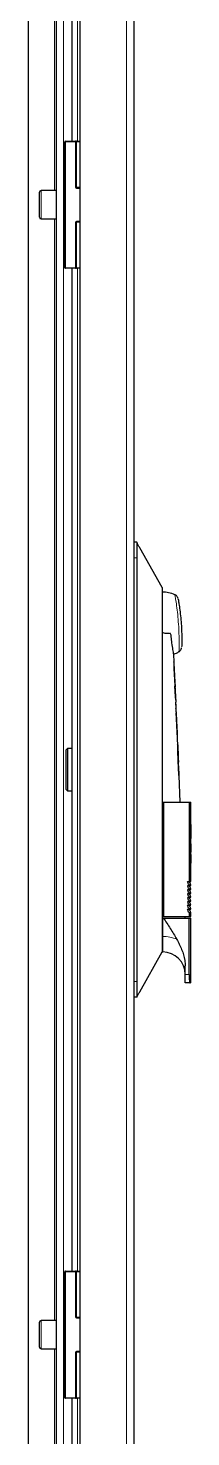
# Model space of a CAD drawing. Header units: millimetres. Extents: x -833 to 2755, y -1229 to 1219.
# Drawn here: x 864.9 to 922.6, y -359.3 to 139.4 of the extents above; entities that cross this region are included whole.
import ezdxf

# ---------------------------------------------------------------- set-up
doc = ezdxf.new("R2010")
doc.units = ezdxf.units.MM

msp = doc.modelspace()

# ---------------------------------------------------------------- linework, layer by layer
at = {"color": 7, "linetype": 'Continuous', "lineweight": 25}
for p, q in [((883.4, -800.62), (883.4, 554.38)), ((902.4, 551.78), (902.4, -798.02)), ((874.9, 516.58), (874.9, -735.38)), ((864.9, 473.49), (864.9, -719.73)), ((880.4, 404.38), (880.4, 99.38)), ((877.9, 54.58), (877.9, 99.18)), ((878.1, 99.38), (881.7, 99.38)), ((882.1, 99.38), (881.7, 99.38)), ((881.9, 99.18), (881.9, 83.08)), ((882.1, 99.38), (883.4, 99.38)), ((868.9, 75.84), (868.9, 81.28)), ((874.9, 81.88), (869.5, 81.88)), ((882.1, 82.88), (883.4, 82.88)), ((868.9, 72.48), (868.9, 75.84)), ((869.5, 71.88), (874.9, 71.88)), ((881.9, 70.68), (881.9, 54.58)), ((883.4, 70.88), (882.1, 70.88)), ((881.7, 54.38), (878.1, 54.38)), ((880.4, 54.38), (880.4, -300.62)), ((881.7, 54.38), (882.1, 54.38)), ((883.4, 54.38), (882.1, 54.38)), ((903.4, -42.62), (902.4, -42.62)), ((912.4, -58.62), (904.48, -44.53)), ((903.4, -48.12), (903.4, -198.12)), ((912.4, -58.62), (912.4, -64.09)), ((912.4, -64.09), (912.4, -71.62)), ((912.4, -71.62), (912.4, -174.62)), ((919.34, -79.68), (919.35, -79.49)), ((916.92, -91.29), (916.52, -82.1)), ((916.63, -85.32), (916.59, -84.94)), ((916.64, -85.32), (916.6, -84.94)), ((916.6, -84.94), (916.72, -88.1)), ((916.65, -85.61), (916.63, -85.32)), ((916.64, -85.32), (916.63, -85.32)), ((916.66, -85.61), (916.64, -85.32)), ((916.66, -85.61), (916.65, -85.61)), ((917, -93.38), (916.91, -91.29)), ((917.18, -97.29), (916.96, -93.49)), ((917.17, -96.89), (917.03, -93.79)), ((917.03, -95.19), (917.27, -99.18)), ((917.16, -96.89), (917.18, -97.29)), ((917.23, -98.54), (917.17, -97.29)), ((917.18, -97.29), (917.17, -97.29)), ((917.2, -99.18), (917.19, -99.18)), ((917.27, -99.18), (917.2, -99.18)), ((917.35, -101.4), (917.26, -99.18)), ((917.3, -101.4), (917.3, -101.39)), ((917.3, -101.4), (917.3, -101.4)), ((917.42, -102.66), (917.36, -101.4)), ((917.41, -102.67), (917.41, -102.66)), ((917.52, -105.12), (917.42, -102.98)), ((917.53, -105.12), (917.52, -105.12)), ((917.73, -109.67), (917.53, -105.09)), ((917.57, -107.14), (917.62, -108.11)), ((917.58, -107.14), (917.63, -108.11)), ((917.69, -109.67), (917.68, -109.67)), ((917.82, -112.04), (917.72, -109.67)), ((917.77, -112.04), (917.77, -112.04)), ((917.94, -114.5), (917.83, -112.03)), ((917.89, -113.74), (917.89, -113.74)), ((917.9, -113.74), (917.9, -113.74)), ((917.93, -114.27), (917.92, -114.12)), ((917.94, -114.67), (917.93, -114.39)), ((878.9, -115.62), (878.4, -116.12)), ((878.4, -130.12), (878.4, -116.12)), ((880.4, -115.62), (878.9, -115.62)), ((878.9, -115.62), (878.9, -130.62)), ((917.96, -115.97), (917.95, -115.97)), ((917.97, -115.97), (917.96, -115.97)), ((918, -116.76), (917.96, -115.97)), ((918.02, -116.43), (917.97, -115.19)), ((918.01, -116.76), (917.97, -115.97)), ((917.99, -116.76), (917.98, -116.76)), ((917.99, -116.76), (918.01, -116.76)), ((918, -115.94), (918.05, -117.04)), ((918.03, -116.75), (918.02, -116.43)), ((918.07, -117.65), (918.04, -116.85)), ((918.13, -118.88), (918.07, -117.65)), ((918.16, -119.69), (918.15, -119.41)), ((918.17, -119.94), (918.17, -119.8)), ((918.18, -120.41), (918.18, -120.41)), ((918.31, -123), (918.19, -120.33)), ((918.19, -120.41), (918.19, -120.41)), ((918.26, -123.01), (918.25, -123.01)), ((918.31, -124.47), (918.25, -123.02)), ((918.39, -125.12), (918.3, -123)), ((918.82, -134.62), (918.4, -125.12)), ((878.4, -130.12), (878.9, -130.62)), ((878.9, -130.62), (880.4, -130.62)), ((912.4, -134.62), (912.61, -134.62)), ((912.61, -134.62), (912.85, -134.62)), ((912.85, -134.62), (912.85, -175.12)), ((912.85, -134.62), (921.95, -134.62)), ((921.95, -134.62), (921.95, -162.62)), ((921.95, -134.62), (922.61, -134.62)), ((922.61, -139.62), (922.61, -134.62)), ((922.36, -139.62), (922.61, -139.62)), ((922.36, -139.62), (922.36, -149.38)), ((922.6, -141.57), (922.6, -139.62)), ((922.48, -141.57), (922.48, -147.43)), ((922.49, -141.57), (922.48, -141.57)), ((922.49, -141.57), (922.49, -147.43)), ((922.49, -141.57), (922.61, -141.57)), ((922.61, -142.55), (922.54, -142.55)), ((922.54, -142.55), (922.54, -147.43)), ((922.58, -144.5), (922.58, -147.43)), ((922.59, -144.5), (922.58, -144.5)), ((922.59, -144.5), (922.59, -147.43)), ((922.59, -144.5), (922.61, -144.5)), ((922.6, -144.5), (922.6, -142.55)), ((922.61, -142.55), (922.61, -141.57)), ((922.61, -147.43), (922.61, -144.5)), ((922.54, -149.38), (922.36, -149.38)), ((922.49, -147.43), (922.48, -147.43)), ((922.54, -147.43), (922.49, -147.43)), ((922.54, -149.38), (922.54, -152.31)), ((922.59, -147.43), (922.58, -147.43)), ((922.58, -149.38), (922.58, -150.35)), ((922.59, -149.38), (922.58, -149.38)), ((922.61, -147.43), (922.59, -147.43)), ((922.59, -149.38), (922.59, -150.35)), ((922.59, -149.38), (922.61, -149.38)), ((922.6, -149.38), (922.6, -147.43)), ((922.61, -150.35), (922.61, -149.38)), ((922.5, -153.18), (922.36, -153.18)), ((922.36, -153.18), (922.36, -156.15)), ((922.42, -153.68), (922.42, -154.47)), ((922.43, -153.68), (922.42, -153.68)), ((922.43, -154.47), (922.42, -154.47)), ((922.43, -153.68), (922.43, -154.47)), ((922.43, -153.68), (922.49, -153.68)), ((922.49, -154.47), (922.43, -154.47)), ((922.61, -152.31), (922.54, -152.31)), ((922.56, -154.02), (922.55, -154.02)), ((922.6, -153.18), (922.57, -156.15)), ((922.59, -150.35), (922.58, -150.35)), ((922.61, -150.35), (922.59, -150.35)), ((922.59, -155.05), (922.6, -153.78)), ((922.6, -152.31), (922.6, -150.35)), ((922.6, -153.81), (922.61, -153.18)), ((922.61, -153.18), (922.6, -153.18)), ((922.6, -155.05), (922.61, -153.78)), ((922.61, -153.78), (922.6, -153.78)), ((922.61, -153.18), (922.61, -152.31)), ((922.61, -153.78), (922.61, -155.05)), ((922.36, -156.15), (922.43, -156.15)), ((922.42, -154.97), (922.42, -156.15)), ((922.43, -154.97), (922.42, -154.97)), ((922.43, -154.97), (922.43, -156.15)), ((922.43, -154.97), (922.48, -154.97)), ((922.51, -156.15), (922.52, -156.15)), ((922.53, -154.71), (922.52, -154.71)), ((922.52, -156.15), (922.56, -156.15)), ((922.55, -155.36), (922.54, -155.36)), ((922.54, -155.72), (922.54, -155.73)), ((922.55, -155.72), (922.54, -155.72)), ((922.55, -155.73), (922.54, -155.73)), ((922.55, -155.72), (922.55, -155.73)), ((922.55, -156.06), (922.55, -156.15)), ((922.56, -156.06), (922.55, -156.06)), ((922.56, -156.06), (922.56, -156.15)), ((922.57, -156.15), (922.59, -156.15)), ((922.58, -156.15), (922.59, -155.54)), ((922.6, -155.05), (922.59, -155.05)), ((922.59, -156.15), (922.6, -155.54)), ((922.6, -155.54), (922.59, -155.54)), ((922.6, -155.54), (922.6, -154.72)), ((922.6, -155.05), (922.61, -155.05)), ((922.6, -155.54), (922.61, -155.54)), ((922.61, -162.62), (922.61, -155.54)), ((921.41, -162.72), (921.85, -162.72)), ((921.41, -164.12), (921.85, -164.12)), ((922.51, -162.72), (921.85, -162.72)), ((922.51, -164.12), (921.85, -164.12)), ((922.61, -164.02), (921.95, -164.02)), ((922.61, -164.02), (922.11, -162.72)), ((922.61, -165.42), (922.11, -164.12)), ((921.41, -165.52), (921.85, -165.52)), ((921.41, -166.92), (921.85, -166.92)), ((921.41, -168.32), (921.85, -168.32)), ((922.51, -165.52), (921.85, -165.52)), ((922.51, -166.92), (921.85, -166.92)), ((922.51, -168.32), (921.85, -168.32)), ((922.61, -165.42), (921.95, -165.42)), ((922.61, -166.82), (921.95, -166.82)), ((922.61, -168.22), (921.95, -168.22)), ((922.61, -166.82), (922.11, -165.52)), ((922.61, -168.22), (922.11, -166.92)), ((922.61, -169.62), (922.11, -168.32)), ((921.41, -169.72), (921.85, -169.72)), ((921.41, -171.12), (921.85, -171.12)), ((921.41, -172.52), (921.85, -172.52)), ((922.51, -169.72), (921.85, -169.72)), ((922.51, -171.12), (921.85, -171.12)), ((922.51, -172.52), (921.85, -172.52)), ((922.61, -169.62), (921.95, -169.62)), ((922.61, -171.02), (921.95, -171.02)), ((922.61, -172.42), (921.95, -172.42)), ((921.95, -173.82), (921.95, -175.12)), ((922.61, -173.82), (921.95, -173.82)), ((922.61, -171.02), (922.11, -169.72)), ((922.61, -172.42), (922.11, -171.12)), ((922.61, -173.82), (922.11, -172.52)), ((922.61, -175.12), (922.61, -173.82)), ((912.4, -174.62), (912.4, -175.62)), ((912.4, -175.12), (912.61, -175.12)), ((912.61, -175.62), (912.4, -175.62)), ((912.61, -175.12), (912.85, -175.12)), ((912.61, -175.62), (912.85, -175.62)), ((912.85, -175.12), (921.95, -175.12)), ((912.85, -175.62), (921.95, -175.62)), ((920.61, -175.62), (920.59, -175.12)), ((921.95, -175.12), (922.61, -175.12)), ((921.95, -195.62), (921.95, -175.62)), ((921.95, -175.62), (922.61, -175.62)), ((922.61, -198.62), (922.61, -175.62)), ((912.4, -182.15), (912.4, -187.62)), ((904.48, -201.7), (912.4, -187.62)), ((912.4, -187.62), (912.61, -187.62)), ((920.61, -195.62), (920.61, -192.53)), ((922.33, -198.62), (920.61, -198.62)), ((922.61, -198.62), (922.33, -198.62)), ((903.4, -203.62), (902.4, -203.62)), ((877.9, -345.42), (877.9, -300.82)), ((878.1, -300.62), (881.7, -300.62)), ((882.1, -300.62), (881.7, -300.62)), ((881.9, -300.82), (881.9, -316.92)), ((882.1, -300.62), (883.4, -300.62)), ((868.9, -324.16), (868.9, -318.72)), ((874.9, -318.12), (869.5, -318.12)), ((882.1, -317.12), (883.4, -317.12)), ((868.9, -327.52), (868.9, -324.16)), ((869.5, -328.12), (874.9, -328.12)), ((881.9, -329.32), (881.9, -345.42)), ((883.4, -329.12), (882.1, -329.12)), ((881.7, -345.62), (878.1, -345.62)), ((880.4, -345.62), (880.4, -650.62)), ((881.7, -345.62), (882.1, -345.62)), ((883.4, -345.62), (882.1, -345.62))]:
    msp.add_line(p, q, dxfattribs=at)
at = {"color": 8, "linetype": 'Continuous', "lineweight": 18}
for p, q in [((899.8, -800.62), (899.8, 554.38)), ((877.5, 516.58), (877.5, -733.42)), ((874.3, 421.88), (874.3, 81.88)), ((882.4, 404.38), (882.4, 99.38)), ((877.9, 99.18), (878.1, 99.18)), ((878.1, 99.38), (878.1, 99.18)), ((878.1, 99.18), (878.1, 54.58)), ((881.7, 99.18), (878.1, 99.18)), ((881.7, 99.38), (881.7, 99.18)), ((881.7, 83.08), (881.7, 99.18)), ((881.7, 99.18), (881.9, 99.18)), ((881.9, 99.18), (882.1, 99.18)), ((882.1, 99.38), (882.1, 99.18)), ((882.1, 99.18), (882.1, 83.08)), ((883.4, 99.18), (882.1, 99.18)), ((869.5, 81.88), (869.5, 75.7)), ((881.9, 83.08), (881.7, 83.08)), ((881.9, 83.08), (882.1, 83.08)), ((882.1, 82.88), (882.1, 83.08)), ((882.1, 83.08), (883.4, 83.08)), ((882.1, 82.88), (882.1, 82.68)), ((883.4, 82.68), (882.1, 82.68)), ((869.5, 75.7), (869.5, 71.88)), ((874.3, 71.88), (874.3, -318.12)), ((881.7, 54.58), (881.7, 70.68)), ((881.7, 70.68), (881.9, 70.68)), ((882.1, 70.68), (881.9, 70.68)), ((882.1, 71.08), (883.4, 71.08)), ((882.1, 71.08), (882.1, 70.88)), ((882.1, 70.88), (882.1, 70.68)), ((882.1, 70.68), (882.1, 54.58)), ((883.4, 70.68), (882.1, 70.68)), ((878.1, 54.58), (877.9, 54.58)), ((878.1, 54.58), (881.7, 54.58)), ((878.1, 54.58), (878.1, 54.38)), ((881.7, 54.58), (881.9, 54.58)), ((881.7, 54.58), (881.7, 54.38)), ((882.1, 54.58), (881.9, 54.58)), ((882.1, 54.58), (882.1, 54.38)), ((882.1, 54.58), (883.4, 54.58)), ((882.4, 54.38), (882.4, -300.62)), ((903.4, -48.12), (902.4, -48.12)), ((917.58, -107.14), (917.57, -107.14)), ((917.63, -108.11), (917.62, -108.11)), ((912.61, -134.62), (912.61, -175.12)), ((921.95, -162.62), (922.61, -162.62)), ((912.61, -182.15), (912.4, -182.15)), ((912.61, -187.62), (912.61, -182.15)), ((903.4, -198.12), (902.4, -198.12)), ((920.61, -195.62), (921.95, -195.62)), ((877.9, -300.82), (878.1, -300.82)), ((878.1, -300.62), (878.1, -300.82)), ((878.1, -300.82), (878.1, -345.42)), ((881.7, -300.82), (878.1, -300.82)), ((881.7, -300.62), (881.7, -300.82)), ((881.7, -316.92), (881.7, -300.82)), ((881.7, -300.82), (881.9, -300.82)), ((881.9, -300.82), (882.1, -300.82)), ((882.1, -300.62), (882.1, -300.82)), ((882.1, -300.82), (882.1, -316.92)), ((883.4, -300.82), (882.1, -300.82)), ((869.5, -318.12), (869.5, -324.3)), ((881.9, -316.92), (881.7, -316.92)), ((881.9, -316.92), (882.1, -316.92)), ((882.1, -316.92), (883.4, -316.92)), ((882.1, -317.12), (882.1, -316.92)), ((882.1, -317.12), (882.1, -317.32)), ((883.4, -317.32), (882.1, -317.32)), ((869.5, -324.3), (869.5, -328.12)), ((874.3, -328.12), (874.3, -668.12)), ((882.1, -328.92), (883.4, -328.92)), ((882.1, -328.92), (882.1, -329.12)), ((881.7, -345.42), (881.7, -329.32)), ((881.7, -329.32), (881.9, -329.32)), ((882.1, -329.32), (881.9, -329.32)), ((882.1, -329.12), (882.1, -329.32)), ((883.4, -329.32), (882.1, -329.32)), ((882.1, -329.32), (882.1, -345.42)), ((878.1, -345.42), (877.9, -345.42)), ((878.1, -345.42), (881.7, -345.42)), ((878.1, -345.42), (878.1, -345.62)), ((881.7, -345.42), (881.9, -345.42)), ((881.7, -345.42), (881.7, -345.62)), ((882.1, -345.42), (881.9, -345.42)), ((882.1, -345.42), (882.1, -345.62)), ((882.1, -345.42), (883.4, -345.42)), ((882.4, -345.62), (882.4, -650.62))]:
    msp.add_line(p, q, dxfattribs=at)
at = {"color": 7, "linetype": 'Continuous', "lineweight": 25, "flags": 128}
for points in [[(916.96, -93.49), (917, -94.44), (917.03, -95.19)], [(917.2, -99.18), (917.26, -100.42), (917.3, -101.4)], [(917.58, -107.8), (917.69, -110.17), (917.77, -112.04)], [(917.62, -108.11), (917.65, -108.99), (917.68, -109.67)], [(917.63, -108.11), (917.66, -108.99), (917.69, -109.67)], [(917.97, -116.62), (918.16, -121.02), (918.31, -124.47)], [(918.25, -123.01), (918.1, -119.51), (917.98, -116.76)], [(918.26, -123.01), (918.11, -119.51), (917.99, -116.76)], [(922.51, -155.45), (922.52, -155.63), (922.52, -155.77)], [(922.54, -155.72), (922.54, -155.51), (922.54, -155.36)], [(922.55, -155.72), (922.55, -155.51), (922.55, -155.36)]]:
    msp.add_lwpolyline(points, dxfattribs=at)
at = {"color": 7, "linetype": 'Continuous', "lineweight": 25}
for centre, radius, start, end in [((878.1, 99.18), 0.2, 90, 180), ((881.7, 99.18), 0.2, 0, 90), ((869.5, 81.28), 0.6, 90, 180), ((882.1, 83.08), 0.2, 180, 270), ((869.5, 72.48), 0.6, 180, 270), ((882.1, 70.68), 0.2, 90, 180), ((878.1, 54.58), 0.2, 180, 270), ((881.7, 54.58), 0.2, 270, 0), ((912.4, -71.62), 11.4, 66.3755, 90), ((912.4, -71.62), 11.4, 291.3621, 301.7163), ((922.51, -162.62), 0.1, 270, 0), ((922.51, -164.02), 0.1, 270, 0), ((922.51, -165.42), 0.1, 270, 0), ((922.51, -166.82), 0.1, 270, 0), ((922.51, -168.22), 0.1, 270, 360), ((922.51, -169.62), 0.1, 270, 0), ((922.51, -171.02), 0.1, 270, 0), ((922.51, -172.42), 0.1, 270, 0), ((912.61, -195.62), 8, 0, 90), ((878.1, -300.82), 0.2, 90, 180), ((881.7, -300.82), 0.2, 0, 90), ((869.5, -318.72), 0.6, 90, 180), ((882.1, -316.92), 0.2, 180, 270), ((869.5, -327.52), 0.6, 180, 270), ((882.1, -329.32), 0.2, 90, 180), ((878.1, -345.42), 0.2, 180, 270), ((881.7, -345.42), 0.2, 270, 0)]:
    msp.add_arc(centre, radius, start, end, dxfattribs=at)
at = {"color": 8, "linetype": 'Continuous', "lineweight": 18}
for centre, radius, start, end in [((882.1, 83.08), 0.4, 180, 270), ((882.1, 70.68), 0.4, 90, 180), ((912.76, -194.21), 12.07, 66.2895, 90.7132), ((882.1, -316.92), 0.4, 180, 270), ((882.1, -329.32), 0.4, 90, 180)]:
    msp.add_arc(centre, radius, start, end, dxfattribs=at)
at = {"color": 7, "linetype": 'Continuous', "lineweight": 25}
for points, knots in [([(903.4, -42.62), (903.4, -42.68), (903.4, -42.8), (903.4, -43.75), (903.4, -45.14), (903.4, -46.69), (903.4, -47.71), (903.4, -48.12)], [0, 0, 0, 0, 0.214694, 0.429388, 0.644082, 0.858775, 1, 1, 1, 1]), ([(904.48, -44.54), (904.29, -44.23), (903.93, -43.65), (903.57, -42.95), (903.41, -42.61)], [0, 0, 0, 0, 0.525323, 1, 1, 1, 1]), ([(918.03, -62.38), (918, -62.32), (917.94, -62.14), (917.77, -61.83), (917.46, -61.46), (917.14, -61.29), (916.98, -61.19)], [0, 0, 0, 0, 0.124152, 0.341643, 0.649974, 1, 1, 1, 1]), ([(918.11, -62.72), (918.1, -62.69), (918.08, -62.6), (918.18, -63.11), (918.38, -64.3), (918.71, -66.52), (919.03, -69.28), (919.26, -72.23), (919.38, -75.01), (919.39, -77.33), (919.36, -78.96), (919.34, -79.62), (919.34, -79.67), (919.34, -79.68)], [0, 0, 0, 0, 0.030403, 0.098769, 0.206023, 0.316924, 0.429796, 0.54227, 0.652144, 0.75822, 0.860909, 0.962167, 1, 1, 1, 1]), ([(916.5, -82.1), (916.5, -82.11), (916.51, -82.13), (916.25, -80.77), (915.93, -78.58), (915.64, -76.51), (915.58, -75.28), (915.34, -74.91), (915.27, -74.86), (915.2, -74.83), (915.08, -74.85), (914.63, -74.92), (913.71, -74.95), (912.89, -74.74), (912.42, -74.62)], [0, 0, 0, 0, 0.142012, 0.367407, 0.591524, 0.739403, 0.813293, 0.820175, 0.825597, 0.829287, 0.833027, 0.848744, 0.911869, 1, 1, 1, 1]), ([(918.39, -81.29), (918.48, -81.24), (918.7, -81.12), (918.95, -80.82), (919.15, -80.48), (919.26, -80.2), (919.29, -80.04), (919.31, -79.98)], [0, 0, 0, 0, 0.174701, 0.458342, 0.696381, 0.888501, 1, 1, 1, 1]), ([(916.74, -88.04), (916.73, -87.6), (916.69, -86.73), (916.67, -85.98), (916.66, -85.61)], [0, 0, 0, 0, 0.500963, 1, 1, 1, 1]), ([(916.72, -88.1), (916.74, -88.69), (916.8, -89.87), (916.89, -91.58), (916.97, -92.89), (917.01, -93.54), (917.03, -93.77), (917.03, -93.8), (917.03, -93.81)], [0, 0, 0, 0, 0.250282, 0.499393, 0.748791, 0.874699, 0.937286, 1, 1, 1, 1]), ([(916.92, -91.3), (916.92, -91.28), (916.92, -91.25), (916.9, -90.99), (916.88, -90.64), (916.85, -90.05), (916.8, -89.17), (916.76, -88.42), (916.74, -88.04)], [0, 0, 0, 0, 0.124416, 0.248357, 0.373982, 0.500169, 0.7494, 1, 1, 1, 1]), ([(917.42, -102.67), (917.42, -102.65), (917.42, -102.6), (917.42, -102.91), (917.43, -103.49), (917.44, -104.01), (917.45, -104.27)], [0, 0, 0, 0, 0.158534, 0.438495, 0.717863, 1, 1, 1, 1]), ([(917.45, -104.27), (917.46, -104.54), (917.47, -105.09), (917.52, -106.29), (917.56, -107.2), (917.58, -107.8)], [0, 0, 0, 0, 0.249362, 0.499672, 1, 1, 1, 1]), ([(917.52, -105.12), (917.52, -105.13), (917.52, -105.14), (917.52, -105.32), (917.52, -105.57), (917.53, -105.92), (917.55, -106.44), (917.56, -106.86), (917.57, -107.14)], [0, 0, 0, 0, 0.249432, 0.37514, 0.499356, 0.623458, 0.749245, 1, 1, 1, 1]), ([(917.53, -105.12), (917.53, -105.13), (917.53, -105.14), (917.53, -105.32), (917.53, -105.57), (917.54, -105.92), (917.56, -106.44), (917.57, -106.86), (917.58, -107.14)], [0, 0, 0, 0, 0.249432, 0.37514, 0.499356, 0.623458, 0.749245, 1, 1, 1, 1]), ([(917.92, -114.12), (917.92, -114.18), (917.93, -114.31), (917.94, -114.72), (917.96, -115.35), (917.99, -116.18), (918.02, -116.75), (918.03, -117.04)], [0, 0, 0, 0, 0.1246, 0.248977, 0.500405, 0.749333, 1, 1, 1, 1]), ([(918.04, -117.04), (918.02, -116.52), (917.98, -115.74), (917.95, -114.78), (917.93, -114.44), (917.93, -114.27)], [0, 0, 0, 0, 0.498965, 0.749922, 1, 1, 1, 1]), ([(918.05, -117.04), (918.03, -116.62), (918, -115.98), (917.97, -115.19), (917.95, -114.84), (917.94, -114.67)], [0, 0, 0, 0, 0.50146, 0.750257, 1, 1, 1, 1]), ([(917.96, -115.97), (917.96, -115.98), (917.96, -116), (917.95, -116.15), (917.96, -116.33), (917.96, -116.49), (917.97, -116.58), (917.97, -116.62)], [0, 0, 0, 0, 0.249445, 0.498999, 0.74851, 0.873859, 1, 1, 1, 1]), ([(918.03, -117.04), (918.04, -117.32), (918.07, -117.88), (918.11, -118.7), (918.14, -119.32), (918.16, -119.74), (918.17, -119.87), (918.17, -119.94)], [0, 0, 0, 0, 0.248731, 0.497377, 0.750528, 0.875233, 1, 1, 1, 1]), ([(918.17, -119.8), (918.16, -119.63), (918.14, -119.28), (918.1, -118.33), (918.06, -117.55), (918.04, -117.04)], [0, 0, 0, 0, 0.249575, 0.500842, 1, 1, 1, 1]), ([(918.05, -117.04), (918.06, -117.42), (918.09, -117.89), (918.1, -118.32), (918.11, -118.4)], [0, 0, 0, 0, 0.802786, 1, 1, 1, 1]), ([(918.15, -119.41), (918.14, -119.24), (918.13, -118.89), (918.09, -118.09), (918.07, -117.46), (918.05, -117.04)], [0, 0, 0, 0, 0.2508953, 0.500775, 1, 1, 1, 1]), ([(918.17, -119.97), (918.18, -120.04), (918.19, -120.23), (918.19, -120.33), (918.19, -120.41)], [0, 0, 0, 0, 0.334971, 1, 1, 1, 1]), ([(918.31, -124.47), (918.31, -124.51), (918.32, -124.6), (918.33, -124.76), (918.34, -124.94), (918.35, -125.09), (918.36, -125.11), (918.36, -125.12)], [0, 0, 0, 0, 0.125388, 0.250591, 0.500192, 0.749805, 1, 1, 1, 1]), ([(922.55, -154.02), (922.55, -153.94), (922.55, -153.79), (922.54, -153.57), (922.54, -153.41), (922.52, -153.2), (922.5, -153.19), (922.49, -153.18)], [0, 0, 0, 0, 0.125885, 0.250002, 0.375256, 0.501237, 1, 1, 1, 1]), ([(922.49, -153.68), (922.5, -153.68), (922.51, -153.69), (922.52, -153.79), (922.52, -153.88), (922.52, -153.98), (922.52, -154.04), (922.52, -154.07)], [0, 0, 0, 0, 0.464779, 0.639498, 0.766783, 0.894486, 1, 1, 1, 1]), ([(922.52, -154.07), (922.52, -154.12), (922.52, -154.2), (922.52, -154.3), (922.51, -154.38), (922.51, -154.47), (922.5, -154.47), (922.49, -154.47)], [0, 0, 0, 0, 0.1448477, 0.2595538, 0.3741459, 0.5488424, 1, 1, 1, 1]), ([(922.56, -154.02), (922.56, -153.92), (922.56, -153.76), (922.55, -153.55), (922.55, -153.38), (922.53, -153.2), (922.51, -153.19), (922.5, -153.18)], [0, 0, 0, 0, 0.149141, 0.264134, 0.378852, 0.560232, 1, 1, 1, 1]), ([(922.52, -154.71), (922.53, -154.69), (922.53, -154.64), (922.54, -154.52), (922.54, -154.39), (922.55, -154.23), (922.55, -154.1), (922.55, -154.02)], [0, 0, 0, 0, 0.249783, 0.499064, 0.624235, 0.749653, 1, 1, 1, 1]), ([(922.53, -154.71), (922.54, -154.68), (922.54, -154.63), (922.55, -154.46), (922.56, -154.27), (922.56, -154.11), (922.56, -154.03), (922.56, -154.02)], [0, 0, 0, 0, 0.331473, 0.546481, 0.762526, 0.960277, 1, 1, 1, 1]), ([(922.48, -154.97), (922.49, -154.97), (922.5, -154.98), (922.51, -155.04), (922.51, -155.1), (922.51, -155.21), (922.51, -155.33), (922.51, -155.42), (922.51, -155.45)], [0, 0, 0, 0, 0.3623072, 0.4997618, 0.6038945, 0.7077513, 0.8881589, 1, 1, 1, 1]), ([(922.54, -155.36), (922.54, -155.28), (922.54, -155.17), (922.54, -155.02), (922.54, -154.92), (922.54, -154.84), (922.53, -154.76), (922.53, -154.73), (922.52, -154.71)], [0, 0, 0, 0, 0.250367, 0.375745, 0.500635, 0.625633, 0.750126, 1, 1, 1, 1]), ([(922.52, -155.77), (922.52, -155.8), (922.52, -155.87), (922.52, -156), (922.52, -156.09), (922.52, -156.14), (922.52, -156.15)], [0, 0, 0, 0, 0.256139, 0.512698, 0.919022, 1, 1, 1, 1]), ([(922.55, -155.36), (922.55, -155.25), (922.55, -155.09), (922.55, -154.9), (922.54, -154.78), (922.54, -154.74), (922.53, -154.71)], [0, 0, 0, 0, 0.336422, 0.52346, 0.710673, 1, 1, 1, 1]), ([(922.55, -156.06), (922.55, -156.05), (922.55, -156.04), (922.55, -156), (922.54, -155.89), (922.54, -155.79), (922.54, -155.73)], [0, 0, 0, 0, 0.125363, 0.250032, 0.499675, 1, 1, 1, 1]), ([(922.56, -156.06), (922.56, -156.05), (922.56, -156.02), (922.56, -155.94), (922.55, -155.84), (922.55, -155.76), (922.55, -155.73)], [0, 0, 0, 0, 0.20263, 0.420406, 0.728008, 1, 1, 1, 1]), ([(921.95, -164.02), (921.86, -163.8), (921.73, -163.48), (921.55, -163.04), (921.46, -162.83), (921.41, -162.72)], [0, 0, 0, 0, 0.4999933, 0.7499958, 1, 1, 1, 1]), ([(921.95, -165.42), (921.86, -165.2), (921.73, -164.88), (921.55, -164.44), (921.46, -164.23), (921.41, -164.12)], [0, 0, 0, 0, 0.499993, 0.749996, 1, 1, 1, 1]), ([(921.85, -162.72), (921.86, -162.72), (921.89, -162.71), (921.92, -162.69), (921.95, -162.66), (921.95, -162.63), (921.95, -162.62), (921.95, -162.62)], [0, 0, 0, 0, 0.295691, 0.568687, 0.759853, 0.951912, 1, 1, 1, 1]), ([(921.85, -164.12), (921.86, -164.12), (921.89, -164.11), (921.92, -164.09), (921.95, -164.06), (921.95, -164.03), (921.95, -164.02), (921.95, -164.02)], [0, 0, 0, 0, 0.295691, 0.568687, 0.759853, 0.951912, 1, 1, 1, 1]), ([(921.95, -166.82), (921.86, -166.6), (921.73, -166.28), (921.55, -165.84), (921.46, -165.63), (921.41, -165.52)], [0, 0, 0, 0, 0.499993, 0.749996, 1, 1, 1, 1]), ([(921.95, -168.22), (921.86, -168), (921.73, -167.68), (921.55, -167.24), (921.46, -167.03), (921.41, -166.92)], [0, 0, 0, 0, 0.499993, 0.749996, 1, 1, 1, 1]), ([(921.95, -169.62), (921.86, -169.4), (921.73, -169.08), (921.55, -168.64), (921.46, -168.43), (921.41, -168.32)], [0, 0, 0, 0, 0.499993, 0.749996, 1, 1, 1, 1]), ([(921.85, -165.52), (921.86, -165.52), (921.89, -165.51), (921.92, -165.49), (921.95, -165.46), (921.95, -165.43), (921.95, -165.42), (921.95, -165.42)], [0, 0, 0, 0, 0.295691, 0.568687, 0.759853, 0.951912, 1, 1, 1, 1]), ([(921.85, -166.92), (921.86, -166.92), (921.89, -166.91), (921.92, -166.89), (921.95, -166.86), (921.95, -166.83), (921.95, -166.82), (921.95, -166.82)], [0, 0, 0, 0, 0.295691, 0.568687, 0.759853, 0.951912, 1, 1, 1, 1]), ([(921.85, -168.32), (921.86, -168.32), (921.89, -168.31), (921.92, -168.29), (921.95, -168.26), (921.95, -168.23), (921.95, -168.22), (921.95, -168.22)], [0, 0, 0, 0, 0.295691, 0.568687, 0.759853, 0.951912, 1, 1, 1, 1]), ([(921.95, -171.02), (921.86, -170.8), (921.73, -170.48), (921.55, -170.04), (921.46, -169.83), (921.41, -169.72)], [0, 0, 0, 0, 0.499993, 0.749996, 1, 1, 1, 1]), ([(921.95, -172.42), (921.86, -172.2), (921.73, -171.88), (921.55, -171.44), (921.46, -171.23), (921.41, -171.12)], [0, 0, 0, 0, 0.499993, 0.749996, 1, 1, 1, 1]), ([(921.95, -173.82), (921.86, -173.6), (921.73, -173.28), (921.55, -172.84), (921.46, -172.63), (921.41, -172.52)], [0, 0, 0, 0, 0.499993, 0.749996, 1, 1, 1, 1]), ([(921.85, -169.72), (921.86, -169.72), (921.89, -169.71), (921.92, -169.69), (921.95, -169.66), (921.95, -169.63), (921.95, -169.62), (921.95, -169.62)], [0, 0, 0, 0, 0.295691, 0.568687, 0.759853, 0.951912, 1, 1, 1, 1]), ([(921.85, -171.12), (921.86, -171.12), (921.89, -171.11), (921.92, -171.09), (921.95, -171.06), (921.95, -171.03), (921.95, -171.02), (921.95, -171.02)], [0, 0, 0, 0, 0.295691, 0.568687, 0.759853, 0.951912, 1, 1, 1, 1]), ([(921.85, -172.52), (921.86, -172.52), (921.89, -172.51), (921.92, -172.49), (921.95, -172.46), (921.95, -172.43), (921.95, -172.42), (921.95, -172.42)], [0, 0, 0, 0, 0.295691, 0.568687, 0.759853, 0.951912, 1, 1, 1, 1]), ([(912.4, -175.62), (912.4, -176.75), (912.4, -179.09), (912.4, -181.11), (912.4, -182.15)], [0, 0, 0, 0, 0.484389, 1, 1, 1, 1]), ([(912.85, -175.62), (913.67, -176.86), (915.32, -179.35), (916.85, -181.89), (917.61, -183.17)], [0, 0, 0, 0, 0.499713, 1, 1, 1, 1]), ([(917.61, -183.17), (918.22, -184.34), (919.46, -186.71), (920.47, -189.91), (920.57, -191.91), (920.61, -192.53)], [0, 0, 0, 0, 0.401015, 0.812371, 1, 1, 1, 1]), ([(903.4, -198.12), (903.4, -198.74), (903.4, -199.97), (903.4, -201.62), (903.4, -202.87), (903.4, -203.52), (903.4, -203.59), (903.4, -203.62)], [0, 0, 0, 0, 0.21469, 0.42938, 0.644073, 0.858767, 1, 1, 1, 1]), ([(920.61, -198.62), (920.61, -198.58), (920.61, -198.5), (920.61, -197.9), (920.61, -197.03), (920.61, -196.21), (920.61, -195.74), (920.61, -195.62)], [0, 0, 0, 0, 0.244194, 0.488981, 0.716656, 0.923156, 1, 1, 1, 1]), ([(921.95, -195.62), (921.96, -195.91), (921.96, -196.51), (922.02, -197.3), (922.11, -197.97), (922.21, -198.46), (922.29, -198.61), (922.33, -198.62), (922.33, -198.62)], [0, 0, 0, 0, 0.169896, 0.33938, 0.519039, 0.726848, 0.970472, 1, 1, 1, 1]), ([(903.41, -203.62), (903.57, -203.29), (903.93, -202.59), (904.29, -202.01), (904.48, -201.71)], [0, 0, 0, 0, 0.47459, 1, 1, 1, 1])]:
    msp.add_open_spline(points, degree=3, knots=knots, dxfattribs=at)
at = {"color": 8, "linetype": 'Continuous', "lineweight": 18}
for points, knots in [([(918.39, -81.32), (918.39, -81.3), (918.4, -81.24), (918.42, -80.47), (918.46, -78.55), (918.44, -75.8), (918.3, -72.51), (918.03, -69.01), (917.65, -65.75), (917.26, -63.11), (917.01, -61.71), (916.91, -61.12), (916.93, -61.23), (916.93, -61.26)], [0, 0, 0, 0, 0.038287, 0.14055, 0.24357, 0.349125, 0.457771, 0.568766, 0.680522, 0.791151, 0.899049, 0.96816, 1, 1, 1, 1]), ([(912.61, -182.15), (912.61, -182.15), (912.61, -182.06), (912.61, -181.47), (912.61, -180.32), (912.61, -178.61), (912.61, -177.03), (912.61, -176.02), (912.61, -175.62)], [0, 0, 0, 0, 0.000009, 0.046134, 0.306129, 0.566528, 0.826701, 1, 1, 1, 1])]:
    msp.add_open_spline(points, degree=3, knots=knots, dxfattribs=at)

doc.saveas('drawing.dxf')
